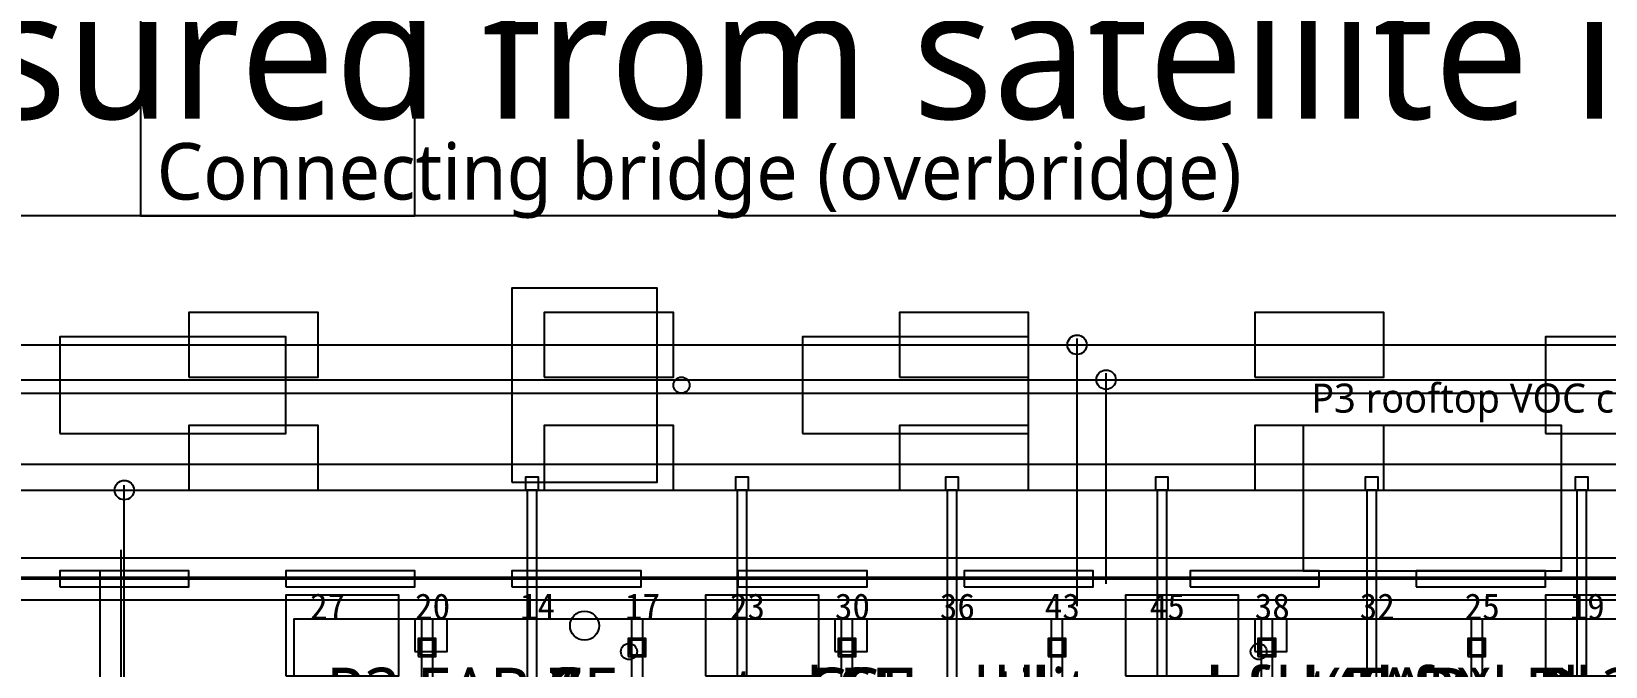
# Model space of a CAD drawing. Header units: metres. Extents: x -1640 to 1560, y -268 to 2338.
# Drawn here: x 4.2 to 101.7, y 1461.1 to 1500.4 of the extents above; entities that cross this region are included whole.
import ezdxf

# ---------------------------------------------------------------- set-up
doc = ezdxf.new("R2010")
doc.units = ezdxf.units.M
for name, color, linetype in [('1F_EHS_EXIT_DOOR_CONCEPT', 3, 'Continuous'), ('1F_EHS_EXTINGUISHER_HYDRANT_CABINET_CONCEPT', 1, 'Continuous'), ('1F_ELEC', 6, 'Continuous'), ('1F_STRUCT_COLUMN', 8, 'Continuous'), ('1F_SUPPORT', 4, 'Continuous'), ('1F_TEXT', 7, 'Continuous'), ('1F_ZONE', 3, 'Continuous'), ('2F_EHS_EXIT_DOOR_CONCEPT', 3, 'Continuous'), ('2F_EHS_EXTINGUISHER_HYDRANT_CABINET_CONCEPT', 1, 'Continuous'), ('2F_STRUCT_COLUMN', 8, 'Continuous'), ('2F_SUPPORT', 4, 'Continuous'), ('2F_TEXT', 7, 'Continuous'), ('2F_ZONE', 3, 'Continuous'), ('3F_EHS_EGRESS_DIST_M', 2, 'Continuous'), ('3F_EHS_EXIT_DOOR_CONCEPT', 3, 'Continuous'), ('3F_EHS_EXTINGUISHER_HYDRANT_CABINET_CONCEPT', 1, 'Continuous'), ('3F_SUPPORT', 4, 'Continuous'), ('3F_TEXT', 7, 'Continuous'), ('3F_ZONE', 3, 'Continuous'), ('4F_DCC', 3, 'Continuous'), ('4F_MAU', 2, 'Continuous'), ('4F_STRUCT_PLENUM_TRUSS_CONCEPT', 9, 'Continuous'), ('4F_SUPPORT', 4, 'Continuous'), ('4F_TEXT', 7, 'Continuous'), ('4F_ZONE', 3, 'Continuous'), ('5F_EHS_EXIT_DOOR_CONCEPT', 3, 'Continuous'), ('5F_EHS_EXTINGUISHER_HYDRANT_CABINET_CONCEPT', 1, 'Continuous'), ('5F_ELEC', 6, 'Continuous'), ('5F_STRUCT_COLUMN', 8, 'Continuous'), ('5F_SUPPORT', 4, 'Continuous'), ('5F_TEXT', 7, 'Continuous'), ('5F_ZONE', 3, 'Continuous'), ('6F_EHS_EXIT_DOOR_CONCEPT', 3, 'Continuous'), ('6F_EHS_EXTINGUISHER_HYDRANT_CABINET_CONCEPT', 1, 'Continuous'), ('6F_STRUCT_COLUMN', 8, 'Continuous'), ('6F_SUPPORT', 4, 'Continuous'), ('6F_TEXT', 7, 'Continuous'), ('6F_ZONE', 3, 'Continuous'), ('7F_EHS_EGRESS_DIST_M', 2, 'Continuous'), ('7F_EHS_EXIT_DOOR_CONCEPT', 3, 'Continuous'), ('7F_EHS_EXTINGUISHER_HYDRANT_CABINET_CONCEPT', 1, 'Continuous'), ('7F_SUPPORT', 4, 'Continuous'), ('7F_TEXT', 7, 'Continuous'), ('7F_ZONE', 3, 'Continuous'), ('8F_DCC', 3, 'Continuous'), ('8F_MAU', 2, 'Continuous'), ('8F_STRUCT_PLENUM_TRUSS_CONCEPT', 9, 'Continuous'), ('8F_SUPPORT', 4, 'Continuous'), ('8F_TEXT', 7, 'Continuous'), ('8F_ZONE', 3, 'Continuous'), ('AUX', 8, 'Continuous'), ('EHS_TREATED_EXHAUST', 30, 'Continuous'), ('OUTLINE', 7, 'Continuous'), ('RF_RSC', 4, 'Continuous'), ('RF_STACK', 2, 'Continuous'), ('TEXT', 7, 'Continuous'), ('UTIL_CHW.R_CONCEPT', 2, 'Continuous'), ('UTIL_CHW.S_CONCEPT', 1, 'Continuous'), ('UTIL_ELEC.EMERG_CONCEPT', 4, 'Continuous'), ('UTIL_ELEC.LV_CONCEPT', 2, 'Continuous'), ('UTIL_ELEC.LV_RISER', 2, 'Continuous'), ('UTIL_ELEC.MV_CONCEPT', 1, 'Continuous'), ('UTIL_ELEC.UPS_CONCEPT', 3, 'Continuous'), ('UTIL_EXH.HEAT_CONCEPT', 1, 'Continuous'), ('UTIL_EXH.HEAT_RISER', 1, 'Continuous'), ('UTIL_EXH.VOC_CONCEPT', 6, 'Continuous'), ('UTIL_EXH.VOC_RISER', 6, 'Continuous'), ('UTIL_PLANT', 2, 'Continuous'), ('UTIL_TEXT', 7, 'Continuous')]:
    doc.layers.add(name, color=color, linetype=linetype)
doc.styles.add('KO', font='malgun.ttf')

msp = doc.modelspace()

# ---------------------------------------------------------------- linework, layer by layer
at = {"layer": '1F_EHS_EXIT_DOOR_CONCEPT'}
msp.add_circle((38.5, 1463.6), 0.9, dxfattribs=at)
at = {"layer": '1F_EHS_EXTINGUISHER_HYDRANT_CABINET_CONCEPT'}
for centre in [(44.5, 1478.5), (41.25, 1462), (80.25, 1462)]:
    msp.add_circle(centre, 0.5, dxfattribs=at)
at = {"layer": '1F_ELEC'}
for points in [[(14, 1479), (22, 1479), (22, 1483), (14, 1483)], [(36, 1479), (44, 1479), (44, 1483), (36, 1483)], [(58, 1479), (66, 1479), (66, 1483), (58, 1483)], [(80, 1479), (88, 1479), (88, 1483), (80, 1483)], [(14, 1472), (22, 1472), (22, 1476), (14, 1476)], [(36, 1472), (44, 1472), (44, 1476), (36, 1476)], [(58, 1472), (66, 1472), (66, 1476), (58, 1476)], [(80, 1472), (88, 1472), (88, 1476), (80, 1476)]]:
    msp.add_lwpolyline(points, close=True, dxfattribs=at)
at = {"layer": '1F_STRUCT_COLUMN'}
for points in [[(28.2, 1461.7), (29.3, 1461.7), (29.3, 1462.8), (28.2, 1462.8)], [(41.2, 1461.7), (42.3, 1461.7), (42.3, 1462.8), (41.2, 1462.8)], [(54.2, 1461.7), (55.3, 1461.7), (55.3, 1462.8), (54.2, 1462.8)], [(67.2, 1461.7), (68.3, 1461.7), (68.3, 1462.8), (67.2, 1462.8)], [(80.2, 1461.7), (81.3, 1461.7), (81.3, 1462.8), (80.2, 1462.8)], [(93.2, 1461.7), (94.3, 1461.7), (94.3, 1462.8), (93.2, 1462.8)]]:
    msp.add_lwpolyline(points, close=True, dxfattribs=at)
at = {"layer": '1F_SUPPORT'}
msp.add_lwpolyline([(34, 1472.5), (43, 1472.5), (43, 1484.5), (34, 1484.5)], close=True, dxfattribs=at)
at = {"layer": '1F_ZONE'}
msp.add_lwpolyline([(20.5, 1306), (297, 1306), (297, 1464), (20.5, 1464)], close=True, dxfattribs=at)
at = {"layer": '2F_EHS_EXIT_DOOR_CONCEPT'}
msp.add_circle((38.5, 1463.6), 0.9, dxfattribs=at)
at = {"layer": '2F_EHS_EXTINGUISHER_HYDRANT_CABINET_CONCEPT'}
msp.add_circle((44.5, 1478.5), 0.5, dxfattribs=at)
at = {"layer": '2F_STRUCT_COLUMN'}
for points in [[(28.3, 1461.8), (29.2, 1461.8), (29.2, 1462.7), (28.3, 1462.7)], [(41.3, 1461.8), (42.2, 1461.8), (42.2, 1462.7), (41.3, 1462.7)], [(54.3, 1461.8), (55.2, 1461.8), (55.2, 1462.7), (54.3, 1462.7)], [(67.3, 1461.8), (68.2, 1461.8), (68.2, 1462.7), (67.3, 1462.7)], [(80.3, 1461.8), (81.2, 1461.8), (81.2, 1462.7), (80.3, 1462.7)], [(93.3, 1461.8), (94.2, 1461.8), (94.2, 1462.7), (93.3, 1462.7)]]:
    msp.add_lwpolyline(points, close=True, dxfattribs=at)
at = {"layer": '2F_SUPPORT'}
msp.add_lwpolyline([(34, 1472.5), (43, 1472.5), (43, 1484.5), (34, 1484.5)], close=True, dxfattribs=at)
at = {"layer": '2F_ZONE'}
msp.add_lwpolyline([(20.5, 1306), (297, 1306), (297, 1464), (20.5, 1464)], close=True, dxfattribs=at)
at = {"layer": '3F_EHS_EXIT_DOOR_CONCEPT'}
msp.add_circle((38.5, 1463.6), 0.9, dxfattribs=at)
at = {"layer": '3F_EHS_EXTINGUISHER_HYDRANT_CABINET_CONCEPT'}
msp.add_circle((44.5, 1478.5), 0.5, dxfattribs=at)
at = {"layer": '3F_SUPPORT'}
msp.add_lwpolyline([(34, 1472.5), (43, 1472.5), (43, 1484.5), (34, 1484.5)], close=True, dxfattribs=at)
at = {"layer": '3F_ZONE'}
msp.add_lwpolyline([(20.5, 1306), (297, 1306), (297, 1464), (20.5, 1464)], close=True, dxfattribs=at)
at = {"layer": '4F_DCC'}
for points in [[(6, 1466), (14, 1466), (14, 1467), (6, 1467)], [(20, 1466), (28, 1466), (28, 1467), (20, 1467)], [(34, 1466), (42, 1466), (42, 1467), (34, 1467)], [(48, 1466), (56, 1466), (56, 1467), (48, 1467)], [(62, 1466), (70, 1466), (70, 1467), (62, 1467)], [(76, 1466), (84, 1466), (84, 1467), (76, 1467)], [(90, 1466), (98, 1466), (98, 1467), (90, 1467)]]:
    msp.add_lwpolyline(points, close=True, dxfattribs=at)
at = {"layer": '4F_MAU'}
for points in [[(6, 1475.5), (20, 1475.5), (20, 1481.5), (6, 1481.5)], [(52, 1475.5), (66, 1475.5), (66, 1481.5), (52, 1481.5)], [(98, 1475.5), (112, 1475.5), (112, 1481.5), (98, 1481.5)]]:
    msp.add_lwpolyline(points, close=True, dxfattribs=at)
at = {"layer": '4F_STRUCT_PLENUM_TRUSS_CONCEPT'}
for points in [[(28.4, 1306), (29.1, 1306), (29.1, 1464), (28.4, 1464)], [(41.4, 1306), (42.1, 1306), (42.1, 1464), (41.4, 1464)], [(54.4, 1306), (55.1, 1306), (55.1, 1464), (54.4, 1464)], [(67.4, 1306), (68.1, 1306), (68.1, 1464), (67.4, 1464)], [(80.4, 1306), (81.1, 1306), (81.1, 1464), (80.4, 1464)], [(93.4, 1306), (94.1, 1306), (94.1, 1464), (93.4, 1464)]]:
    msp.add_lwpolyline(points, close=True, dxfattribs=at)
at = {"layer": '4F_SUPPORT'}
msp.add_lwpolyline([(34, 1472.5), (43, 1472.5), (43, 1484.5), (34, 1484.5)], close=True, dxfattribs=at)
at = {"layer": '4F_ZONE'}
msp.add_lwpolyline([(20.5, 1306), (297, 1306), (297, 1464), (20.5, 1464)], close=True, dxfattribs=at)
at = {"layer": '5F_EHS_EXIT_DOOR_CONCEPT'}
msp.add_circle((38.5, 1463.6), 0.9, dxfattribs=at)
at = {"layer": '5F_EHS_EXTINGUISHER_HYDRANT_CABINET_CONCEPT'}
for centre in [(44.5, 1478.5), (41.25, 1462), (80.25, 1462)]:
    msp.add_circle(centre, 0.5, dxfattribs=at)
at = {"layer": '5F_ELEC'}
for points in [[(14, 1479), (22, 1479), (22, 1483), (14, 1483)], [(36, 1479), (44, 1479), (44, 1483), (36, 1483)], [(58, 1479), (66, 1479), (66, 1483), (58, 1483)], [(80, 1479), (88, 1479), (88, 1483), (80, 1483)], [(14, 1472), (22, 1472), (22, 1476), (14, 1476)], [(36, 1472), (44, 1472), (44, 1476), (36, 1476)], [(58, 1472), (66, 1472), (66, 1476), (58, 1476)], [(80, 1472), (88, 1472), (88, 1476), (80, 1476)]]:
    msp.add_lwpolyline(points, close=True, dxfattribs=at)
at = {"layer": '5F_STRUCT_COLUMN'}
for points in [[(28.2, 1461.7), (29.3, 1461.7), (29.3, 1462.8), (28.2, 1462.8)], [(41.2, 1461.7), (42.3, 1461.7), (42.3, 1462.8), (41.2, 1462.8)], [(54.2, 1461.7), (55.3, 1461.7), (55.3, 1462.8), (54.2, 1462.8)], [(67.2, 1461.7), (68.3, 1461.7), (68.3, 1462.8), (67.2, 1462.8)], [(80.2, 1461.7), (81.3, 1461.7), (81.3, 1462.8), (80.2, 1462.8)], [(93.2, 1461.7), (94.3, 1461.7), (94.3, 1462.8), (93.2, 1462.8)]]:
    msp.add_lwpolyline(points, close=True, dxfattribs=at)
at = {"layer": '5F_SUPPORT'}
msp.add_lwpolyline([(34, 1472.5), (43, 1472.5), (43, 1484.5), (34, 1484.5)], close=True, dxfattribs=at)
at = {"layer": '5F_ZONE'}
msp.add_lwpolyline([(20.5, 1306), (297, 1306), (297, 1464), (20.5, 1464)], close=True, dxfattribs=at)
at = {"layer": '6F_EHS_EXIT_DOOR_CONCEPT'}
msp.add_circle((38.5, 1463.6), 0.9, dxfattribs=at)
at = {"layer": '6F_EHS_EXTINGUISHER_HYDRANT_CABINET_CONCEPT'}
msp.add_circle((44.5, 1478.5), 0.5, dxfattribs=at)
at = {"layer": '6F_STRUCT_COLUMN'}
for points in [[(28.3, 1461.8), (29.2, 1461.8), (29.2, 1462.7), (28.3, 1462.7)], [(41.3, 1461.8), (42.2, 1461.8), (42.2, 1462.7), (41.3, 1462.7)], [(54.3, 1461.8), (55.2, 1461.8), (55.2, 1462.7), (54.3, 1462.7)], [(67.3, 1461.8), (68.2, 1461.8), (68.2, 1462.7), (67.3, 1462.7)], [(80.3, 1461.8), (81.2, 1461.8), (81.2, 1462.7), (80.3, 1462.7)], [(93.3, 1461.8), (94.2, 1461.8), (94.2, 1462.7), (93.3, 1462.7)]]:
    msp.add_lwpolyline(points, close=True, dxfattribs=at)
at = {"layer": '6F_SUPPORT'}
msp.add_lwpolyline([(34, 1472.5), (43, 1472.5), (43, 1484.5), (34, 1484.5)], close=True, dxfattribs=at)
at = {"layer": '6F_ZONE'}
msp.add_lwpolyline([(20.5, 1306), (297, 1306), (297, 1464), (20.5, 1464)], close=True, dxfattribs=at)
at = {"layer": '7F_EHS_EXIT_DOOR_CONCEPT'}
msp.add_circle((38.5, 1463.6), 0.9, dxfattribs=at)
at = {"layer": '7F_EHS_EXTINGUISHER_HYDRANT_CABINET_CONCEPT'}
msp.add_circle((44.5, 1478.5), 0.5, dxfattribs=at)
at = {"layer": '7F_SUPPORT'}
msp.add_lwpolyline([(34, 1472.5), (43, 1472.5), (43, 1484.5), (34, 1484.5)], close=True, dxfattribs=at)
at = {"layer": '7F_ZONE'}
msp.add_lwpolyline([(20.5, 1306), (297, 1306), (297, 1464), (20.5, 1464)], close=True, dxfattribs=at)
at = {"layer": '8F_DCC'}
for points in [[(6, 1466), (14, 1466), (14, 1467), (6, 1467)], [(20, 1466), (28, 1466), (28, 1467), (20, 1467)], [(34, 1466), (42, 1466), (42, 1467), (34, 1467)], [(48, 1466), (56, 1466), (56, 1467), (48, 1467)], [(62, 1466), (70, 1466), (70, 1467), (62, 1467)], [(76, 1466), (84, 1466), (84, 1467), (76, 1467)], [(90, 1466), (98, 1466), (98, 1467), (90, 1467)]]:
    msp.add_lwpolyline(points, close=True, dxfattribs=at)
at = {"layer": '8F_MAU'}
for points in [[(6, 1475.5), (20, 1475.5), (20, 1481.5), (6, 1481.5)], [(52, 1475.5), (66, 1475.5), (66, 1481.5), (52, 1481.5)], [(98, 1475.5), (112, 1475.5), (112, 1481.5), (98, 1481.5)]]:
    msp.add_lwpolyline(points, close=True, dxfattribs=at)
at = {"layer": '8F_STRUCT_PLENUM_TRUSS_CONCEPT'}
for points in [[(28.4, 1306), (29.1, 1306), (29.1, 1464), (28.4, 1464)], [(41.4, 1306), (42.1, 1306), (42.1, 1464), (41.4, 1464)], [(54.4, 1306), (55.1, 1306), (55.1, 1464), (54.4, 1464)], [(67.4, 1306), (68.1, 1306), (68.1, 1464), (67.4, 1464)], [(80.4, 1306), (81.1, 1306), (81.1, 1464), (80.4, 1464)], [(93.4, 1306), (94.1, 1306), (94.1, 1464), (93.4, 1464)]]:
    msp.add_lwpolyline(points, close=True, dxfattribs=at)
at = {"layer": '8F_SUPPORT'}
msp.add_lwpolyline([(34, 1472.5), (43, 1472.5), (43, 1484.5), (34, 1484.5)], close=True, dxfattribs=at)
at = {"layer": '8F_ZONE'}
msp.add_lwpolyline([(20.5, 1306), (297, 1306), (297, 1464), (20.5, 1464)], close=True, dxfattribs=at)
at = {"layer": 'AUX'}
msp.add_lwpolyline([(11, 1489), (28, 1489), (28, 1544), (11, 1544)], close=True, dxfattribs=at)
at = {"layer": 'EHS_TREATED_EXHAUST'}
for points in [[(34.85, 1472), (35.65, 1472), (35.65, 1472.8), (34.85, 1472.8)], [(34.85, 1472), (35.65, 1472), (35.65, 1472.8), (34.85, 1472.8)], [(34.95, 1310), (35.55, 1310), (35.55, 1472), (34.95, 1472)], [(34.95, 1310), (35.55, 1310), (35.55, 1472), (34.95, 1472)], [(47.85, 1472), (48.65, 1472), (48.65, 1472.8), (47.85, 1472.8)], [(47.85, 1472), (48.65, 1472), (48.65, 1472.8), (47.85, 1472.8)], [(47.95, 1310), (48.55, 1310), (48.55, 1472), (47.95, 1472)], [(47.95, 1310), (48.55, 1310), (48.55, 1472), (47.95, 1472)], [(60.85, 1472), (61.65, 1472), (61.65, 1472.8), (60.85, 1472.8)], [(60.85, 1472), (61.65, 1472), (61.65, 1472.8), (60.85, 1472.8)], [(60.95, 1310), (61.55, 1310), (61.55, 1472), (60.95, 1472)], [(60.95, 1310), (61.55, 1310), (61.55, 1472), (60.95, 1472)], [(73.85, 1472), (74.65, 1472), (74.65, 1472.8), (73.85, 1472.8)], [(73.85, 1472), (74.65, 1472), (74.65, 1472.8), (73.85, 1472.8)], [(73.95, 1310), (74.55, 1310), (74.55, 1472), (73.95, 1472)], [(73.95, 1310), (74.55, 1310), (74.55, 1472), (73.95, 1472)], [(86.85, 1472), (87.65, 1472), (87.65, 1472.8), (86.85, 1472.8)], [(86.85, 1472), (87.65, 1472), (87.65, 1472.8), (86.85, 1472.8)], [(86.95, 1310), (87.55, 1310), (87.55, 1472), (86.95, 1472)], [(86.95, 1310), (87.55, 1310), (87.55, 1472), (86.95, 1472)], [(99.85, 1472), (100.65, 1472), (100.65, 1472.8), (99.85, 1472.8)], [(99.85, 1472), (100.65, 1472), (100.65, 1472.8), (99.85, 1472.8)], [(99.95, 1310), (100.55, 1310), (100.55, 1472), (99.95, 1472)], [(99.95, 1310), (100.55, 1310), (100.55, 1472), (99.95, 1472)]]:
    msp.add_lwpolyline(points, close=True, dxfattribs=at)
at = {"layer": 'OUTLINE'}
msp.add_lwpolyline([(-306, 1281), (345, 1281), (345, 1489), (-306, 1489)], close=True, dxfattribs=at)
at = {"layer": 'RF_RSC'}
for points in [[(20, 1460.5), (27, 1460.5), (27, 1465.5), (20, 1465.5)], [(46, 1460.5), (53, 1460.5), (53, 1465.5), (46, 1465.5)], [(72, 1460.5), (79, 1460.5), (79, 1465.5), (72, 1465.5)], [(98, 1460.5), (105, 1460.5), (105, 1465.5), (98, 1465.5)]]:
    msp.add_lwpolyline(points, close=True, dxfattribs=at)
at = {"layer": 'RF_STACK'}
for points in [[(28, 1462), (30, 1462), (30, 1464), (28, 1464)], [(54, 1462), (56, 1462), (56, 1464), (54, 1464)], [(80, 1462), (82, 1462), (82, 1464), (80, 1464)]]:
    msp.add_lwpolyline(points, close=True, dxfattribs=at)
at = {"layer": 'UTIL_CHW.R_CONCEPT'}
for p, q in [((9.8, 1304.3), (9.8, 1468.3)), ((9.8, 1304.3), (9.8, 1468.3)), ((-275.2, 1467.8), (294.8, 1467.8)), ((-275.2, 1467.8), (294.8, 1467.8))]:
    msp.add_line(p, q, dxfattribs=at)
at = {"layer": 'UTIL_CHW.S_CONCEPT'}
for p, q in [((8.5, 1303), (8.5, 1467)), ((8.5, 1303), (8.5, 1467)), ((-276.5, 1466.5), (293.5, 1466.5)), ((-276.5, 1466.5), (293.5, 1466.5))]:
    msp.add_line(p, q, dxfattribs=at)
at = {"layer": 'UTIL_ELEC.EMERG_CONCEPT'}
for p in [(-284.3, 1481), (-280.3, 1481)]:
    msp.add_line(p, (291.3, 1481), dxfattribs=at)
at = {"layer": 'UTIL_ELEC.LV_CONCEPT'}
msp.add_line((10, 1311.7), (10, 1472.3), dxfattribs=at)
msp.add_line((10, 1311.7), (10, 1472.3), dxfattribs=at)
at = {"layer": 'UTIL_ELEC.LV_RISER'}
msp.add_circle((10, 1472), 0.6, dxfattribs=at)
msp.add_circle((10, 1472), 0.6, dxfattribs=at)
at = {"layer": 'UTIL_ELEC.MV_CONCEPT'}
for p, q in [((-282.4, 1473.6), (291.4, 1473.6)), ((-282.4, 1473.6), (291.4, 1473.6)), ((-282.4, 1472), (291.4, 1472)), ((-282.4, 1472), (291.4, 1472))]:
    msp.add_line(p, q, dxfattribs=at)
at = {"layer": 'UTIL_ELEC.UPS_CONCEPT'}
msp.add_line((-254.3, 1478), (291.3, 1478), dxfattribs=at)
msp.add_line((-254.3, 1478), (291.3, 1478), dxfattribs=at)
at = {"layer": 'UTIL_EXH.HEAT_CONCEPT'}
for p, q in [((-266.55, 1478.84), (302.55, 1478.84)), ((70.8, 1466.2), (70.8, 1479.24)), ((70.8, 1466.2), (70.8, 1479.24)), ((-278.4, 1466.6), (295.4, 1466.6)), ((-278.4, 1466.6), (295.4, 1466.6))]:
    msp.add_line(p, q, dxfattribs=at)
at = {"layer": 'UTIL_EXH.HEAT_RISER'}
msp.add_circle((70.8, 1478.84), 0.6, dxfattribs=at)
at = {"layer": 'UTIL_EXH.VOC_CONCEPT'}
for p, q in [((-266.55, 1481), (302.55, 1481)), ((69, 1464.8), (69, 1481.4)), ((69, 1464.8), (69, 1481.4)), ((-278.4, 1465.2), (295.4, 1465.2)), ((-278.4, 1465.2), (295.4, 1465.2))]:
    msp.add_line(p, q, dxfattribs=at)
at = {"layer": 'UTIL_EXH.VOC_RISER'}
msp.add_circle((69, 1481), 0.6, dxfattribs=at)
at = {"layer": 'UTIL_PLANT'}
msp.add_lwpolyline([(83, 1467), (99, 1467), (99, 1476), (83, 1476)], close=True, dxfattribs=at)

# ---------------------------------------------------------------- texts
at = {"layer": '1F_TEXT', "style": 'KO'}
msp.add_text('P3 FAB 1F east · FSF · utility subfab (lower)', height=3, dxfattribs=at).set_placement((22.5, 1458))
at = {"layer": '2F_TEXT', "style": 'KO'}
msp.add_text('P3 FAB 2F east · CSF · clean subfab (lower)', height=3, dxfattribs=at).set_placement((22.5, 1458))
at = {"layer": '3F_EHS_EGRESS_DIST_M'}
for s, p in [('27', (21.5, 1464)), ('20', (28, 1464)), ('14', (34.5, 1464)), ('17', (41, 1464)), ('23', (47.5, 1464)), ('30', (54, 1464)), ('36', (60.5, 1464)), ('43', (67, 1464)), ('45', (73.5, 1464)), ('38', (80, 1464)), ('32', (86.5, 1464)), ('25', (93, 1464)), ('19', (99.5, 1464))]:
    msp.add_text(s, height=1.6, dxfattribs=at).set_placement(p)
at = {"layer": '3F_TEXT', "style": 'KO'}
msp.add_text('P3 FAB 3F east · lower cleanroom (FAB) · Ph3', height=3, dxfattribs=at).set_placement((22.5, 1458))
at = {"layer": '4F_TEXT', "style": 'KO'}
msp.add_text('P3 FAB 4F east · FFU plenum and truss (lower)', height=3, dxfattribs=at).set_placement((22.5, 1458))
at = {"layer": '5F_TEXT', "style": 'KO'}
msp.add_text('P3 FAB 5F east · FSF · utility subfab (upper)', height=3, dxfattribs=at).set_placement((22.5, 1458))
at = {"layer": '6F_TEXT', "style": 'KO'}
msp.add_text('P3 FAB 6F east · CSF · clean subfab (upper)', height=3, dxfattribs=at).set_placement((22.5, 1458))
at = {"layer": '7F_EHS_EGRESS_DIST_M'}
for s, p in [('27', (21.5, 1464)), ('20', (28, 1464)), ('14', (34.5, 1464)), ('17', (41, 1464)), ('23', (47.5, 1464)), ('30', (54, 1464)), ('36', (60.5, 1464)), ('43', (67, 1464)), ('45', (73.5, 1464)), ('38', (80, 1464)), ('32', (86.5, 1464)), ('25', (93, 1464)), ('19', (99.5, 1464))]:
    msp.add_text(s, height=1.6, dxfattribs=at).set_placement(p)
at = {"layer": '7F_TEXT', "style": 'KO'}
msp.add_text('P3 FAB 7F east · upper cleanroom (FAB) · Ph4', height=3, dxfattribs=at).set_placement((22.5, 1458))
at = {"layer": '8F_TEXT', "style": 'KO'}
msp.add_text('P3 FAB 8F east · FFU plenum and roof truss (upper)', height=3, dxfattribs=at).set_placement((22.5, 1458))
at = {"layer": 'TEXT', "style": 'KO'}
for s, height, p in [('P3 FAB  main body 623 m (incl. end block 651 m) x 208 m  [measured from satellite imagery]', 8, (-306, 1495)), ('Connecting bridge (overbridge)', 3.5, (12, 1490))]:
    msp.add_text(s, height=height, dxfattribs=at).set_placement(p)
at = {"layer": 'UTIL_TEXT', "style": 'KO'}
msp.add_text('P3 rooftop VOC concentrator rotor + oxidizer (concept)', height=1.8, dxfattribs=at).set_placement((83.5, 1476.8))

doc.saveas('drawing.dxf')
